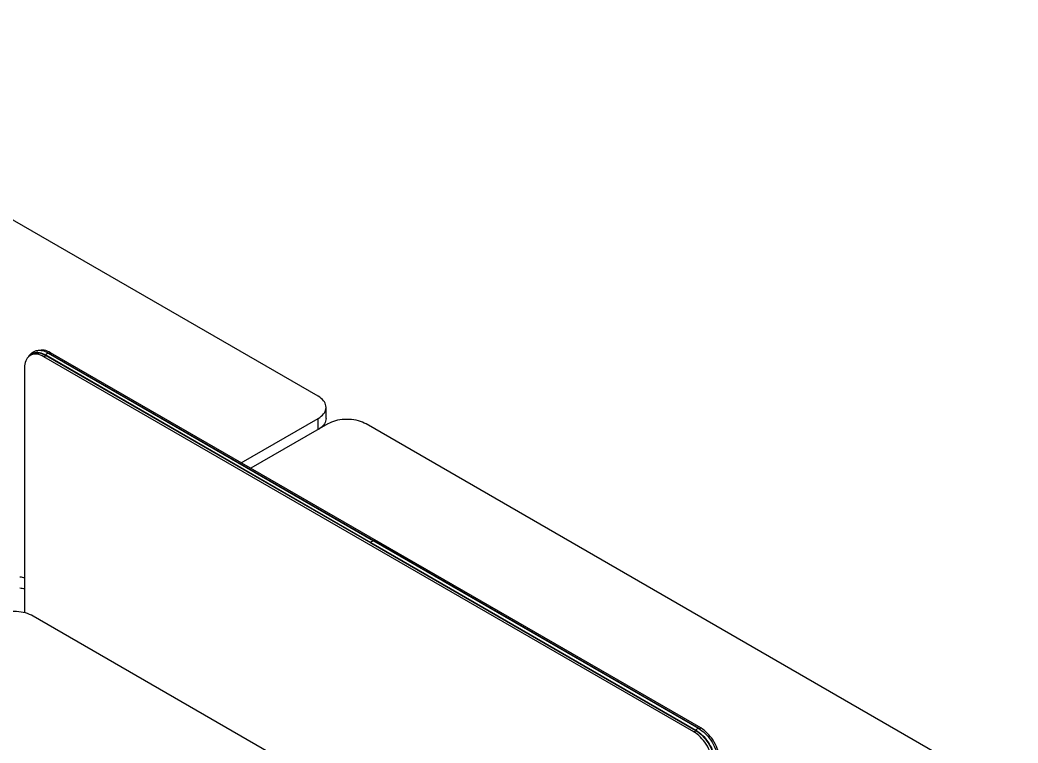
# Model space of a CAD drawing. Header units: millimetres. Extents: x -429 to 16771, y -1239 to 5751.
# Drawn here: x 13625 to 15466, y 624 to 1958 of the extents above; entities that cross this region are included whole.
import ezdxf

# ---------------------------------------------------------------- set-up
doc = ezdxf.new("R2010")
doc.units = ezdxf.units.MM
doc.header["$LTSCALE"] = 100

msp = doc.modelspace()

# ---------------------------------------------------------------- linework, layer by layer
at = {"color": 7, "linetype": 'Continuous', "lineweight": -3}
for p, q in [((14175.05, 1263.7), (12972.97, 1957.64)), ((13679.16, 1342.44), (13681.84, 1343.99)), ((14880.39, 652.08), (13681.84, 1343.99)), ((13649.07, 1341.97), (13644.12, 1339.11)), ((13669.11, 1336.64), (13673.09, 1338.93)), ((14867.66, 644.73), (13669.11, 1336.64)), ((13672.65, 1339.5), (14271.92, 993.54)), ((13672.65, 1339.5), (13672.65, 1339.25)), ((13672.65, 1339.25), (14271.92, 993.3)), ((13672.69, 1339.16), (14271.96, 993.21)), ((13672.82, 1339.94), (14272.09, 993.99)), ((13678.14, 1343.01), (14277.41, 997.06)), ((14277.48, 997.04), (13678.2, 1342.99)), ((13633.76, 1316.22), (13633.76, 864.53)), ((14189.69, 1222.87), (14189.69, 1243.29)), ((14033.34, 1141.07), (14175.05, 1222.88)), ((14175.05, 1202.47), (14175.05, 1222.88)), ((14192.73, 1212.67), (14051.02, 1130.86)), ((15465.52, 518.72), (14263.44, 1212.67)), ((14272.09, 993.99), (14871.36, 648.03)), ((14277.41, 997.06), (14876.69, 651.11)), ((14876.75, 651.08), (14277.48, 997.04)), ((14271.92, 993.54), (14871.2, 647.59)), ((14271.92, 993.54), (14271.92, 993.3)), ((14271.92, 993.3), (14871.2, 647.34)), ((14271.96, 993.21), (14871.24, 647.25)), ((14851.75, 164.4), (13649.67, 858.35)), ((14867.66, 644.73), (14871.69, 647.06)), ((14871.2, 647.59), (14871.2, 647.34)), ((14871.2, 647.59), (14871.58, 647.37)), ((14877.68, 650.52), (14880.39, 652.08))]:
    msp.add_line(p, q, dxfattribs=at)
at = {"color": 7, "linetype": 'Continuous', "lineweight": -3, "flags": 128}
for points in [[(13642.38, 1337.96), (13643.11, 1338.79), (13645.02, 1340.57), (13647.15, 1342.02), (13649.47, 1343.13), (13651.97, 1343.91), (13654.62, 1344.33), (13657.41, 1344.39), (13660.32, 1344.1), (13663.32, 1343.46), (13666.39, 1342.48), (13669.51, 1341.15), (13672.65, 1339.5)], [(13643.4, 1338.68), (13645.19, 1340.32), (13647.3, 1341.76), (13649.61, 1342.87), (13652.09, 1343.63), (13654.72, 1344.05), (13657.5, 1344.12), (13660.39, 1343.83), (13663.37, 1343.2), (13666.42, 1342.22), (13669.53, 1340.9), (13672.65, 1339.25)], [(13649.07, 1341.97), (13651.34, 1343.06), (13653.78, 1343.82)], [(13649.09, 1343.47), (13650.48, 1343.98), (13652.93, 1344.58), (13655.51, 1344.87), (13658.21, 1344.83), (13661.01, 1344.48), (13663.89, 1343.81), (13666.83, 1342.82), (13669.81, 1341.53), (13672.82, 1339.94)], [(13681.84, 1343.99), (13678.76, 1345.61), (13675.7, 1346.91), (13672.69, 1347.88), (13669.75, 1348.5), (13666.9, 1348.79), (13664.16, 1348.72), (13661.56, 1348.31), (13660.66, 1348.07)], [(13669.11, 1336.64), (13666.03, 1338.26), (13662.98, 1339.56), (13659.96, 1340.53), (13657.02, 1341.16), (13654.17, 1341.44), (13651.44, 1341.37), (13648.84, 1340.96), (13646.39, 1340.21), (13644.11, 1339.11), (13642.03, 1337.69), (13640.15, 1335.95), (13638.5, 1333.9), (13637.07, 1331.56), (13635.89, 1328.95), (13634.96, 1326.09), (13634.3, 1323), (13633.89, 1319.7), (13633.76, 1316.22)], [(13645.79, 1340.08), (13647.39, 1341.53), (13647.63, 1341.72)], [(13647.09, 1340.83), (13647.78, 1341.41), (13649.59, 1342.67)], [(13678.2, 1342.99), (13678.18, 1343), (13678.14, 1343.01)], [(14175.05, 1222.88), (14178, 1224.73), (14180.65, 1226.73), (14183, 1228.85), (14185.01, 1231.09), (14186.68, 1233.41), (14187.99, 1235.82), (14188.93, 1238.27), (14189.5, 1240.77), (14189.69, 1243.29), (14189.5, 1245.8), (14188.93, 1248.3), (14187.99, 1250.76), (14186.68, 1253.16), (14185.01, 1255.49), (14183, 1257.72), (14180.65, 1259.84), (14178, 1261.84), (14175.05, 1263.7)], [(14189.69, 1222.87), (14189.5, 1220.36), (14188.93, 1217.86), (14187.99, 1215.4), (14186.68, 1213), (14185.01, 1210.67), (14183, 1208.44), (14180.65, 1206.32), (14178, 1204.32), (14175.5, 1202.72)], [(14263.44, 1212.67), (14260.22, 1214.37), (14256.76, 1215.91), (14253.08, 1217.26), (14249.21, 1218.42), (14245.18, 1219.38), (14241.02, 1220.14), (14236.76, 1220.69), (14232.44, 1221.02), (14228.08, 1221.13), (14223.72, 1221.02), (14219.4, 1220.69), (14215.14, 1220.14), (14210.98, 1219.38), (14206.95, 1218.42), (14203.08, 1217.26), (14199.4, 1215.91), (14195.94, 1214.37), (14192.73, 1212.67)], [(14277.48, 997.04), (14277.45, 997.05), (14277.41, 997.06)], [(13649.67, 858.35), (13646.45, 860.05), (13642.99, 861.58), (13639.31, 862.94), (13635.44, 864.1), (13631.41, 865.06), (13627.25, 865.82), (13623, 866.37), (13618.67, 866.69), (13614.31, 866.8), (13609.96, 866.69), (13605.63, 866.37), (13601.37, 865.82), (13597.21, 865.06), (13593.18, 864.1), (13589.31, 862.94), (13585.63, 861.58), (13582.17, 860.05), (13578.96, 858.35)], [(14903.02, 583.49), (14902.88, 587.13), (14902.48, 590.89), (14901.81, 594.76), (14900.88, 598.69), (14899.7, 602.66), (14898.28, 606.64), (14896.62, 610.6), (14894.74, 614.51), (14892.66, 618.34), (14890.39, 622.06), (14887.94, 625.64), (14885.34, 629.06), (14882.6, 632.28), (14879.75, 635.29), (14876.81, 638.06), (14873.8, 640.57), (14870.74, 642.8), (14867.66, 644.73)], [(14871.2, 647.34), (14874.32, 645.38), (14877.42, 643.12), (14880.47, 640.58), (14883.46, 637.77), (14886.35, 634.72), (14889.12, 631.45), (14891.76, 627.99), (14894.24, 624.36), (14896.55, 620.58), (14898.66, 616.7), (14900.56, 612.74), (14902.24, 608.72), (14903.69, 604.68), (14904.88, 600.66), (14905.82, 596.67), (14906.5, 592.75), (14906.91, 588.94), (14907.05, 585.25)], [(14871.36, 648.03), (14874.37, 646.16), (14877.35, 644), (14880.29, 641.59), (14883.17, 638.94), (14885.97, 636.06), (14888.67, 632.98), (14891.25, 629.71), (14893.7, 626.28), (14895.99, 622.72), (14898.12, 619.04), (14900.06, 615.27), (14901.8, 611.43), (14903.34, 607.57), (14904.66, 603.69), (14905.76, 599.82), (14906.61, 596), (14907.23, 592.25), (14907.6, 588.59), (14907.73, 585.05)], [(14871.58, 647.37), (14874.34, 645.62), (14877.46, 643.34), (14880.53, 640.78), (14883.53, 637.96), (14886.44, 634.89), (14889.23, 631.6), (14891.88, 628.12), (14894.38, 624.46), (14896.7, 620.67), (14898.82, 616.77), (14900.74, 612.78), (14902.43, 608.74), (14903.88, 604.68), (14905.08, 600.63), (14906.03, 596.61), (14906.71, 592.67), (14907.12, 588.84), (14907.25, 586.17)], [(14876.69, 651.11), (14879.69, 649.23), (14882.67, 647.08), (14885.61, 644.67), (14888.49, 642.01), (14891.29, 639.14), (14893.99, 636.05), (14896.57, 632.79), (14899.02, 629.36), (14901.31, 625.79), (14903.44, 622.11), (14905.38, 618.34), (14907.13, 614.51), (14908.67, 610.64), (14909.99, 606.76), (14911.08, 602.9), (14911.94, 599.07), (14912.55, 595.32), (14912.92, 591.66), (14913.05, 588.12)], [(14876.75, 651.08), (14876.72, 651.1), (14876.69, 651.11)], [(14915.74, 590.84), (14915.61, 594.48), (14915.21, 598.24), (14914.54, 602.1), (14913.61, 606.04), (14912.43, 610.01), (14911.01, 613.99), (14909.35, 617.95), (14907.47, 621.86), (14905.39, 625.69), (14903.11, 629.41), (14900.67, 632.99), (14898.07, 636.4), (14895.33, 639.63), (14892.48, 642.64), (14889.54, 645.41), (14886.53, 647.92), (14883.47, 650.15), (14880.39, 652.08)]]:
    msp.add_lwpolyline(points, dxfattribs=at)
at = {"color": 7, "linetype": 'Continuous', "lineweight": -3}
for centre, radius, start, end in [((13656.05, 1327.02), 17.86, 112.92482, 145.84037), ((13656.75, 1325.6), 18.47, 83.85377, 132.59793), ((13658.98, 1310.88), 37.41, 59.19192, 77.9383), ((13673.41, 1339.46), 0.763, 141.30471, 177.43), ((13672.75, 1339.24), 0.1, 174.19564, 234.49218), ((13678.33, 1336.54), 6.48, 91.67597, 148.31865), ((14272.69, 993.51), 0.763, 141.30471, 177.43), ((14277.6, 990.58), 6.48, 91.67597, 148.31865), ((14272.02, 993.29), 0.1, 174.19564, 234.49218), ((13643.8, 1007.36), 78.62, 256.36927, 262.66136), ((13643.8, 986.94), 78.62, 256.36927, 262.66136), ((14871.96, 647.56), 0.763, 141.30471, 177.43), ((14871.3, 647.33), 0.1, 174.19564, 234.49218), ((14876.88, 644.63), 6.48, 91.67597, 148.31865)]:
    msp.add_arc(centre, radius, start, end, dxfattribs=at)
msp.add_open_spline([(13666.86, 1347.42), (13666.22, 1347.55), (13664.56, 1347.88), (13661.93, 1348.07), (13658.99, 1348), (13656.17, 1347.61), (13653.49, 1346.91), (13650.96, 1345.91), (13648.61, 1344.64), (13646.43, 1343.1), (13644.44, 1341.32), (13642.67, 1339.29), (13641.42, 1337.6), (13640.84, 1336.53), (13640.7, 1336.28)], degree=3, knots=[0, 0, 0, 0, 0.0610441, 0.1581022, 0.2534231, 0.3468173, 0.4383467, 0.5283091, 0.6171754, 0.7055162, 0.7937867, 0.8825386, 0.9723072, 1, 1, 1, 1], dxfattribs=at)

doc.saveas('drawing.dxf')
